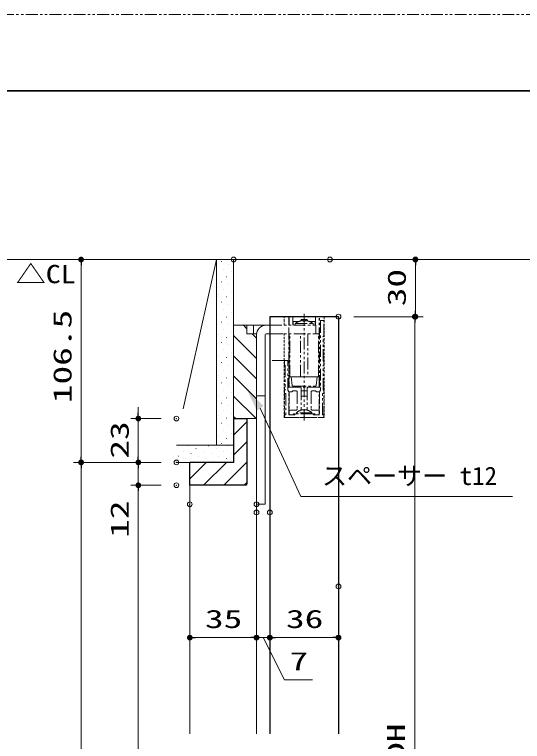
# Model space of a CAD drawing. Units: millimetres, scale not verified. Extents: x -1306 to 1306, y -607 to 607.
# Drawn here: x -912.6 to -646.2, y 212.4 to 594 of the extents above; entities that cross this region are included whole.
import ezdxf
from ezdxf.enums import TextEntityAlignment as Align

# ---------------------------------------------------------------- set-up
doc = ezdxf.new("R2010")
doc.units = ezdxf.units.MM
doc.header["$LTSCALE"] = 5
doc.header["$PDMODE"] = 32
doc.header["$PDSIZE"] = 2.5
doc.linetypes.add('USER1', pattern=[2.5, 1.25, -0.25, 0.25, -0.25, 0.25, -0.25])
doc.linetypes.add('USER2', pattern=[0.375, 0.25, -0.125])
for name, color, linetype, lineweight in [('0-1_線(黄)', 2, 'Continuous', 15), ('0-3_陰線', 4, 'USER1', 9), ('0-B_点線(水)', 4, 'USER2', 9), ('0-D_線(白)', 7, 'Continuous', 30), ('1-0_線(水)', 4, 'Continuous', 9), ('1-1_寸法線', 3, 'Continuous', 13), ('1-2_ハッチング', 6, 'Continuous', 9), ('1-3_引出線', 3, 'Continuous', 9), ('1-4_DEFPOINTS', 7, 'Continuous', 5), ('1-5_0', 3, 'Continuous', 25), ('1-6_点線(黄)', 2, 'USER2', 15), ('1-7_図面枠', 7, 'Continuous', 35)]:
    doc.layers.add(name, color=color, linetype=linetype, lineweight=lineweight)
doc.styles.add('ＭＳ ゴシック', font='')
doc.styles.get('ＭＳ ゴシック').set_extended_font_data('MS Gothic')

# ---------------------------------------------------------------- blocks, each defined once
blk = doc.blocks.new('_DOT')
at = {"layer": '1-5_0'}
blk.add_line((-2.5, 0), (-5, 0), dxfattribs=at)
for points in [[(0, 0), (-2.5, 0), (-2.48, 0.313)], [(0, 0), (-2.48, -0.313), (-2.5, 0)], [(0, 0), (-2.48, 0.313), (-2.421, 0.622)], [(0, 0), (-2.421, -0.622), (-2.48, -0.313)], [(0, 0), (-2.421, 0.622), (-2.324, 0.92)], [(0, 0), (-2.324, -0.92), (-2.421, -0.622)], [(0, 0), (-2.324, 0.92), (-2.191, 1.204)], [(0, 0), (-2.191, -1.204), (-2.324, -0.92)], [(0, 0), (-2.191, 1.204), (-2.023, 1.469)], [(0, 0), (-2.023, -1.469), (-2.191, -1.204)], [(0, 0), (-2.023, 1.469), (-1.822, 1.711)], [(0, 0), (-1.822, -1.711), (-2.023, -1.469)], [(0, 0), (-1.822, 1.711), (-1.594, 1.926)], [(0, 0), (-1.594, -1.926), (-1.822, -1.711)], [(0, 0), (-1.594, 1.926), (-1.34, 2.111)], [(0, 0), (-1.34, -2.111), (-1.594, -1.926)], [(0, 0), (-1.34, 2.111), (-1.064, 2.262)], [(0, 0), (-1.064, -2.262), (-1.34, -2.111)], [(0, 0), (-1.064, 2.262), (-0.773, 2.378)], [(0, 0), (-0.773, -2.378), (-1.064, -2.262)], [(0, 0), (-0.773, 2.378), (-0.468, 2.456)], [(0, 0), (-0.468, -2.456), (-0.773, -2.378)], [(0, 0), (-0.468, 2.456), (-0.157, 2.495)], [(0, 0), (-0.157, -2.495), (-0.468, -2.456)], [(0, 0), (-0.157, 2.495), (0.157, 2.495)], [(0, 0), (0.157, -2.495), (-0.157, -2.495)], [(0, 0), (0.157, 2.495), (0.468, 2.456)], [(0, 0), (0.468, 2.456), (0.773, 2.378)], [(0, 0), (0.773, 2.378), (1.064, 2.262)], [(0, 0), (1.064, 2.262), (1.34, 2.111)], [(0, 0), (1.34, 2.111), (1.594, 1.926)], [(0, 0), (1.594, 1.926), (1.822, 1.711)], [(0, 0), (1.822, 1.711), (2.023, 1.469)], [(0, 0), (2.023, 1.469), (2.191, 1.204)], [(0, 0), (2.191, 1.204), (2.324, 0.92)], [(0, 0), (2.324, 0.92), (2.421, 0.622)], [(0, 0), (2.421, 0.622), (2.48, 0.313)], [(0, 0), (2.48, 0.313), (2.5, 0)], [(0, 0), (0.468, -2.456), (0.157, -2.495)], [(0, 0), (0.773, -2.378), (0.468, -2.456)], [(0, 0), (1.064, -2.262), (0.773, -2.378)], [(0, 0), (1.34, -2.111), (1.064, -2.262)], [(0, 0), (1.594, -1.926), (1.34, -2.111)], [(0, 0), (1.822, -1.711), (1.594, -1.926)], [(0, 0), (2.023, -1.469), (1.822, -1.711)], [(0, 0), (2.191, -1.204), (2.023, -1.469)], [(0, 0), (2.324, -0.92), (2.191, -1.204)], [(0, 0), (2.421, -0.622), (2.324, -0.92)], [(0, 0), (2.48, -0.313), (2.421, -0.622)], [(0, 0), (2.5, 0), (2.48, -0.313)]]:
    blk.add_solid(points, dxfattribs=at)

msp = doc.modelspace()

# ---------------------------------------------------------------- linework, layer by layer
at = {"layer": '0-1_線(黄)'}
for p, q in [((-1237.663, 465.389), (-539.884, 465.389)), ((-806.677, 465.389), (-824.177, 387.056)), ((-806.677, 465.389), (-806.677, 367.889)), ((-797.677, 358.889), (-797.677, 465.389)), ((-797.677, 430.889), (-785.677, 430.889)), ((-790.677, 430.889), (-778.677, 430.889)), ((-790.677, 430.889), (-790.677, 426.389)), ((-787.177, 430.889), (-787.177, 426.389)), ((-789.505, 426.389), (-788.348, 426.389)), ((-785.652, 426.389), (-785.677, 336.889)), ((-781.177, 336.889), (-781.177, 425.889)), ((-780.677, 426.389), (-778.677, 426.389)), ((-785.677, 393.889), (-781.177, 393.889)), ((-790.677, 381.889), (-785.677, 381.889)), ((-827.677, 367.889), (-797.677, 367.889)), ((-797.677, 358.889), (-827.677, 358.889)), ((-785.677, 336.889), (-781.177, 336.889))]:
    msp.add_line(p, q, dxfattribs=at)
for radius in [5, 0.5]:
    msp.add_arc((-780.677, 425.889), radius, 90, 180, dxfattribs=at)
at = {"layer": '0-3_陰線'}
for p, q in [((387.036, 594), (-1292.964, 594)), ((-768.677, 398.389), (-768.677, 435.389)), ((-768.677, 430.889), (-768.677, 435.389)), ((-768.577, 435.389), (-768.577, 430.889)), ((-766.677, 430.889), (-766.677, 435.389)), ((-760.677, 436.889), (-760.677, 380.956)), ((-754.677, 435.389), (-754.677, 430.889)), ((-752.777, 398.389), (-752.777, 435.389)), ((-752.677, 398.389), (-752.677, 435.389)), ((-766.527, 432.889), (-763.373, 432.889)), ((-766.527, 432.889), (-766.527, 430.889)), ((-765.377, 431.739), (-755.977, 431.739)), ((-765.377, 431.739), (-765.377, 430.889)), ((-763.136, 432.975), (-763.126, 432.963)), ((-762.327, 433.889), (-762.606, 433.122)), ((-759.027, 433.889), (-762.327, 433.889)), ((-761.147, 433.359), (-761.147, 432.963)), ((-760.207, 432.963), (-760.207, 433.359)), ((-759.027, 433.889), (-758.748, 433.122)), ((-758.228, 432.963), (-758.217, 432.975)), ((-757.98, 432.889), (-754.827, 432.889)), ((-755.977, 431.739), (-755.977, 430.889)), ((-754.827, 430.889), (-754.827, 432.889)), ((-778.677, 430.889), (-754.477, 430.889)), ((-754.477, 430.889), (-754.477, 426.389)), ((-778.677, 426.389), (-754.477, 426.389)), ((-777.978, 426.374), (-769.977, 426.374)), ((-769.977, 426.389), (-769.977, 426.374)), ((-768.577, 426.389), (-768.577, 398.389)), ((-768.177, 403.889), (-768.177, 426.389)), ((-762.597, 403.889), (-762.597, 426.389)), ((-758.757, 426.389), (-758.757, 403.889)), ((-753.177, 426.389), (-754.477, 426.389)), ((-753.177, 403.889), (-753.177, 426.389)), ((-771.177, 412.389), (-778.677, 412.389)), ((-768.177, 414.389), (-768.577, 414.389)), ((-752.777, 414.389), (-753.177, 414.389)), ((-768.177, 403.889), (-762.597, 403.889)), ((-766.972, 399.339), (-767.427, 403.889)), ((-758.757, 403.889), (-762.597, 403.889)), ((-758.757, 403.889), (-753.177, 403.889)), ((-753.927, 403.889), (-754.382, 399.339)), ((-770.627, 398.389), (-770.977, 398.389)), ((-770.977, 398.389), (-770.977, 382.389)), ((-768.677, 398.389), (-769.227, 398.389)), ((-768.677, 398.389), (-762.777, 398.389)), ((-768.677, 398.389), (-752.677, 398.389)), ((-766.423, 398.889), (-766.474, 398.889)), ((-766.423, 398.889), (-765.925, 398.889)), ((-765.879, 398.889), (-765.925, 398.889)), ((-765.879, 398.889), (-755.475, 398.889)), ((-762.277, 397.889), (-762.277, 386.389)), ((-759.077, 397.889), (-759.077, 386.389)), ((-758.577, 398.389), (-752.677, 398.389)), ((-755.429, 398.889), (-755.475, 398.889)), ((-755.429, 398.889), (-754.93, 398.889)), ((-754.879, 398.889), (-754.93, 398.889)), ((-752.127, 398.389), (-752.677, 398.389)), ((-752.177, 396.889), (-752.677, 395.889)), ((-752.177, 397.889), (-752.177, 396.889)), ((-750.377, 398.389), (-750.727, 398.389)), ((-750.377, 382.389), (-750.377, 398.389)), ((-767.177, 395.889), (-768.677, 395.889)), ((-768.577, 395.889), (-768.577, 385.889)), ((-766.677, 396.389), (-767.177, 395.889)), ((-764.777, 396.389), (-766.677, 396.389)), ((-764.277, 395.889), (-764.277, 386.889)), ((-762.184, 396.389), (-762.277, 395.889)), ((-759.077, 393.739), (-762.277, 393.739)), ((-757.077, 395.889), (-757.077, 386.889)), ((-752.777, 385.889), (-752.777, 395.889)), ((-768.577, 385.889), (-768.577, 384.389)), ((-768.077, 386.389), (-764.777, 386.389)), ((-762.484, 386.283), (-762.49, 386.291)), ((-762.277, 386.389), (-762.131, 386.389)), ((-761.012, 386.283), (-761.012, 386.569)), ((-761.012, 386.389), (-760.341, 386.389)), ((-760.341, 386.569), (-760.341, 386.283)), ((-759.222, 386.389), (-759.077, 386.389)), ((-758.864, 386.291), (-758.87, 386.283)), ((-756.577, 386.389), (-753.277, 386.389)), ((-752.777, 385.889), (-752.777, 384.389)), ((-766.077, 384.389), (-766.577, 383.889)), ((-766.077, 384.389), (-765.177, 384.389)), ((-756.627, 384.887), (-764.727, 384.887)), ((-764.727, 384.389), (-764.727, 384.887)), ((-756.627, 384.389), (-756.627, 384.887))]:
    msp.add_line(p, q, dxfattribs=at)
at = {"layer": '0-3_陰線', "lineweight": 18}
for p, q in [((-750.927, 433.389), (-751.827, 433.389)), ((-769.527, 412.389), (-770.427, 412.389)), ((-770.927, 383.589), (-770.927, 382.889)), ((-770.427, 382.389), (-761.142, 382.389)), ((-761.001, 382.447), (-760.818, 382.63)), ((-760.535, 382.63), (-760.353, 382.447)), ((-760.211, 382.389), (-750.927, 382.389)), ((-750.427, 382.889), (-750.427, 383.589))]:
    msp.add_line(p, q, dxfattribs=at)
for points in [[(-752.127, 433.089), (-752.127, 396.889), (-752.627, 395.889), (-752.627, 383.889), (-755.677, 383.889), (-756.177, 384.389), (-765.177, 384.389), (-765.677, 383.889), (-768.727, 383.889), (-768.727, 395.889), (-769.227, 396.889), (-769.227, 412.089)], [(-750.427, 395.389), (-750.427, 396.589), (-750.727, 396.889), (-750.727, 409.889), (-750.427, 410.189), (-750.427, 411.789), (-750.727, 412.089), (-750.727, 425.089), (-750.427, 425.389), (-750.427, 432.889)], [(-770.927, 411.889), (-770.927, 410.189), (-770.627, 409.889), (-770.627, 396.889), (-770.927, 396.589), (-770.927, 395.389)], [(-770.627, 395.089), (-770.227, 395.089), (-770.227, 383.889), (-770.627, 383.889)], [(-750.727, 383.889), (-751.127, 383.889), (-751.127, 395.089), (-750.727, 395.089)]]:
    msp.add_lwpolyline(points, dxfattribs=at)
at = {"layer": '0-3_陰線'}
for points in [[(-769.177, 397.889), (-769.177, 396.889), (-768.677, 395.889)], [(-762.184, 396.389), (-759.17, 396.389), (-759.077, 395.889)], [(-756.577, 396.389), (-754.677, 396.389), (-754.177, 395.889), (-752.677, 395.889)], [(-756.177, 384.389), (-755.277, 384.389), (-754.777, 383.889)]]:
    msp.add_lwpolyline(points, dxfattribs=at)
for centre, radius, start, end in [((-760.677, 425.869), 7.52, 109.09124, 128.68219), ((-760.677, 425.869), 7.505, 93.59035, 109.04594), ((-760.677, 425.869), 7.505, 70.95406, 86.40965), ((-760.677, 425.869), 7.52, 51.31781, 70.90876), ((-768.677, 397.889), 0.5, 90, 180), ((-766.474, 399.389), 0.5, 185.71059, 270), ((-762.777, 397.889), 0.5, 0, 90), ((-758.577, 397.889), 0.5, 90, 180), ((-754.879, 399.389), 0.5, 270, 354.28941), ((-752.677, 397.889), 0.5, 0, 90), ((-764.777, 395.889), 0.5, 0, 90), ((-756.577, 395.889), 0.5, 90, 180), ((-768.077, 385.889), 0.5, 90, 180), ((-764.777, 386.889), 0.5, 270, 0), ((-760.677, 380.919), 5.67, 108.64637, 135.58469), ((-760.677, 380.919), 5.66, 93.39735, 108.61904), ((-760.677, 380.919), 5.66, 71.38096, 86.60265), ((-760.677, 380.919), 5.67, 44.41531, 71.35363), ((-756.577, 386.889), 0.5, 180, 270), ((-753.277, 385.889), 0.5, 0, 90), ((-768.077, 384.389), 0.5, 180, 270), ((-753.277, 384.389), 0.5, 270, 0)]:
    msp.add_arc(centre, radius, start, end, dxfattribs=at)
at = {"layer": '0-3_陰線', "lineweight": 18}
for centre, radius, start, end in [((-751.827, 433.089), 0.3, 90, 180), ((-750.927, 432.889), 0.5, 0, 90), ((-770.427, 411.889), 0.5, 90, 180), ((-769.527, 412.089), 0.3, 0, 90), ((-770.627, 395.389), 0.3, 180, 270), ((-750.727, 395.389), 0.3, 270, 0), ((-770.627, 383.589), 0.3, 90, 180), ((-770.427, 382.889), 0.5, 180, 270), ((-761.142, 382.589), 0.2, 270, 315), ((-760.677, 382.489), 0.2, 45, 135), ((-760.211, 382.589), 0.2, 225, 270), ((-750.927, 382.889), 0.5, 270, 0), ((-750.727, 383.589), 0.3, 0, 90)]:
    msp.add_arc(centre, radius, start, end, dxfattribs=at)
at = {"layer": '0-3_陰線'}
for centre, major_axis, ratio, start_param, end_param in [((-760.677, 427.718), (6.974, 0), 0.75393, 1.5033478, 1.6382449), ((-760.677, 381.747), (5.471, 0), 0.83045, 1.5094544, 1.6321382)]:
    msp.add_ellipse(centre, major_axis=major_axis, ratio=ratio, start_param=start_param, end_param=end_param, dxfattribs=at)
at = {"layer": '0-B_点線(水)'}
for p, q in [((-771.177, 430.889), (-771.177, 435.389)), ((-771.177, 382.389), (-771.177, 426.374))]:
    msp.add_line(p, q, dxfattribs=at)
msp.add_lwpolyline([(-750.177, 435.389), (-750.177, 382.389), (-771.177, 382.389)], dxfattribs=at)
at = {"layer": '0-D_線(白)', "lineweight": 25}
msp.add_line((-778.677, 435.389), (-778.677, 216.389), dxfattribs=at)
at = {"layer": '0-D_線(白)'}
for p, q in [((-742.677, 435.389), (-778.677, 435.389)), ((-742.677, 435.389), (-742.677, 216.389)), ((-797.677, 381.889), (-790.677, 381.889)), ((-790.677, 381.889), (-790.677, 347.389)), ((-820.677, 346.889), (-820.677, 358.889)), ((-791.177, 346.889), (-790.677, 347.389)), ((-791.177, 346.889), (-820.677, 346.889))]:
    msp.add_line(p, q, dxfattribs=at)
msp.add_lwpolyline([(-797.677, 381.889), (-797.677, 358.889), (-820.677, 358.889)], dxfattribs=at)
at = {"layer": '1-0_線(水)'}
for p, q in [((-778.677, 412.389), (-778.677, 426.389)), ((-781.162, 398.889), (-781.177, 398.889)), ((-785.677, 381.889), (-785.677, 216.389)), ((-820.677, 346.889), (-820.677, 216.389))]:
    msp.add_line(p, q, dxfattribs=at)
at = {"layer": '1-1_寸法線'}
for p, q in [((-805.677, 465.389), (-881.677, 465.389)), ((-877.677, 462.389), (-877.677, 361.889)), ((-739.177, 465.389), (-698.302, 465.389)), ((-702.302, 438.389), (-702.302, 462.389)), ((-734.677, 435.389), (-698.302, 435.389)), ((-734.677, 435.389), (-698.677, 435.389)), ((-702.677, 432.389), (-702.677, -7.611)), ((-847.677, 384.889), (-847.677, 387.889)), ((-835.677, 381.889), (-851.677, 381.889)), ((-847.677, 381.889), (-847.677, 358.889)), ((-847.677, 361.889), (-847.677, 364.889)), ((-835.677, 358.889), (-881.677, 358.889)), ((-835.677, 358.889), (-881.677, 358.889)), ((-835.677, 358.889), (-851.677, 358.889)), ((-835.677, 358.889), (-851.677, 358.889)), ((-847.677, 358.889), (-847.677, 346.889)), ((-877.677, 355.889), (-877.677, -11.611)), ((-847.677, 355.889), (-847.677, 352.889)), ((-835.677, 346.889), (-851.677, 346.889)), ((-835.677, 346.889), (-851.677, 346.889)), ((-847.677, 343.889), (-847.677, 318.127)), ((-847.677, 343.889), (-847.677, -11.611)), ((-820.677, 328.889), (-820.677, 262.889)), ((-785.677, 328.889), (-785.677, 262.889)), ((-785.677, 324.616), (-785.677, 262.889)), ((-778.677, 324.616), (-778.677, 262.889)), ((-778.677, 324.616), (-778.677, 262.889)), ((-742.677, 285.774), (-742.677, 262.889)), ((-788.677, 266.889), (-817.677, 266.889)), ((-788.677, 266.889), (-791.677, 266.889)), ((-778.677, 266.889), (-785.677, 266.889)), ((-778.677, 266.889), (-785.677, 266.889)), ((-775.677, 266.889), (-772.677, 266.889)), ((-775.677, 266.889), (-745.677, 266.889))]:
    msp.add_line(p, q, dxfattribs=at)
msp.add_lwpolyline([(-782.177, 266.889), (-770.968, 244.727), (-756.301, 244.727)], dxfattribs=at)
at = {"layer": '1-2_ハッチング'}
for p, q in [((-804.174, 464.305), (-804.124, 464.305)), ((-800.196, 462.979), (-800.146, 462.979)), ((-802.848, 460.327), (-802.798, 460.327)), ((-798.87, 459.001), (-798.82, 459.001)), ((-805.5, 457.675), (-805.45, 457.675)), ((-801.522, 456.35), (-801.472, 456.35)), ((-804.174, 453.698), (-804.124, 453.698)), ((-800.196, 452.372), (-800.146, 452.372)), ((-805.5, 447.069), (-805.45, 447.069)), ((-802.848, 449.721), (-802.798, 449.721)), ((-798.87, 448.395), (-798.82, 448.395)), ((-804.174, 443.091), (-804.124, 443.091)), ((-801.522, 445.743), (-801.472, 445.743)), ((-802.848, 439.114), (-802.798, 439.114)), ((-800.196, 441.766), (-800.146, 441.766)), ((-805.5, 436.462), (-805.45, 436.462)), ((-801.522, 435.136), (-801.472, 435.136)), ((-798.87, 437.788), (-798.82, 437.788)), ((-804.174, 432.485), (-804.124, 432.485)), ((-802.848, 428.507), (-802.798, 428.507)), ((-800.196, 431.159), (-800.146, 431.159)), ((-790.677, 429.066), (-792.5, 430.889)), ((-805.5, 425.856), (-805.45, 425.856)), ((-801.522, 424.53), (-801.472, 424.53)), ((-798.87, 427.181), (-798.82, 427.181)), ((-785.655, 413.438), (-797.677, 425.459)), ((-785.652, 424.041), (-788, 426.389)), ((-804.174, 421.878), (-804.124, 421.878)), ((-800.196, 420.552), (-800.146, 420.552)), ((-802.848, 417.901), (-802.798, 417.901)), ((-798.87, 416.575), (-798.82, 416.575)), ((-805.5, 415.249), (-805.45, 415.249)), ((-801.522, 413.923), (-801.472, 413.923)), ((-785.658, 402.834), (-797.677, 414.853)), ((-804.174, 411.272), (-804.124, 411.272)), ((-800.196, 409.946), (-800.146, 409.946)), ((-805.5, 404.642), (-805.45, 404.642)), ((-802.848, 407.294), (-802.798, 407.294)), ((-798.87, 405.968), (-798.82, 405.968)), ((-801.522, 403.317), (-801.472, 403.317)), ((-785.661, 392.231), (-797.677, 404.246)), ((-804.174, 400.665), (-804.124, 400.665)), ((-800.196, 399.339), (-800.146, 399.339)), ((-805.5, 394.036), (-805.45, 394.036)), ((-802.848, 396.687), (-802.798, 396.687)), ((-798.87, 395.362), (-798.82, 395.362)), ((-785.926, 381.889), (-797.677, 393.639)), ((-804.174, 390.058), (-804.124, 390.058)), ((-801.522, 392.71), (-801.472, 392.71)), ((-802.848, 386.081), (-802.798, 386.081)), ((-800.196, 388.733), (-800.146, 388.733)), ((-805.5, 383.429), (-805.45, 383.429)), ((-801.522, 382.103), (-801.472, 382.103)), ((-798.87, 384.755), (-798.82, 384.755)), ((-796.533, 381.889), (-797.677, 383.033)), ((-804.174, 379.452), (-804.124, 379.452)), ((-800.196, 378.126), (-800.146, 378.126)), ((-797.677, 373.219), (-790.677, 380.219)), ((-802.848, 375.474), (-802.798, 375.474)), ((-798.87, 374.148), (-798.82, 374.148)), ((-805.5, 372.823), (-805.45, 372.823)), ((-801.522, 371.497), (-801.472, 371.497)), ((-821.41, 367.519), (-821.36, 367.519)), ((-810.803, 367.519), (-810.753, 367.519)), ((-804.174, 368.845), (-804.124, 368.845)), ((-800.196, 367.519), (-800.146, 367.519)), ((-797.677, 362.612), (-790.677, 369.612)), ((-824.061, 364.868), (-824.011, 364.868)), ((-820.084, 363.542), (-820.034, 363.542)), ((-817.432, 366.194), (-817.382, 366.194)), ((-813.455, 364.868), (-813.405, 364.868)), ((-809.477, 363.542), (-809.427, 363.542)), ((-806.825, 366.194), (-806.775, 366.194)), ((-802.848, 364.868), (-802.798, 364.868)), ((-798.87, 363.542), (-798.82, 363.542)), ((-826.713, 362.216), (-826.663, 362.216)), ((-822.735, 360.89), (-822.685, 360.89)), ((-820.677, 350.219), (-812.007, 358.889)), ((-818.758, 359.564), (-818.708, 359.564)), ((-816.106, 362.216), (-816.056, 362.216)), ((-813.4, 346.889), (-801.4, 358.889)), ((-812.129, 360.89), (-812.079, 360.89)), ((-808.151, 359.564), (-808.101, 359.564)), ((-805.5, 362.216), (-805.45, 362.216)), ((-802.794, 346.889), (-790.677, 359.006)), ((-801.522, 360.89), (-801.472, 360.89)), ((-792.187, 346.889), (-790.677, 348.399))]:
    msp.add_line(p, q, dxfattribs=at)
at = {"layer": '1-3_引出線'}
msp.add_lwpolyline([(-651.408, 340.985), (-762.491, 340.985), (-783.744, 387.292)], dxfattribs=at)
msp.add_solid([(-790.743, 397.039), (-782.051, 388.507), (-785.436, 386.076)], dxfattribs=at)
at = {"layer": '1-4_DEFPOINTS'}
for p in [(-797.677, 465.389), (-747.177, 465.389), (-702.302, 465.389), (-742.677, 435.389), (-827.677, 381.889), (-877.677, 358.889), (-847.677, 358.889), (-827.677, 358.889), (-847.677, 346.889), (-827.677, 346.889), (-820.677, 336.889), (-785.677, 336.889), (-785.677, 332.616), (-778.677, 332.616), (-742.677, 293.774), (-785.677, 266.889), (-778.677, 266.889), (-742.677, 266.889)]:
    msp.add_point(p, dxfattribs=at)
at = {"layer": '1-6_点線(黄)'}
for p, q in [((-785.677, 430.889), (-790.677, 430.889)), ((-789.505, 426.389), (-790.677, 426.389)), ((-788.348, 426.389), (-787.177, 426.389)), ((-785.652, 426.389), (-787.177, 426.389)), ((-777.978, 426.389), (-777.978, 426.374))]:
    msp.add_line(p, q, dxfattribs=at)
at = {"layer": '1-7_図面枠'}
msp.add_lwpolyline([(-1252.964, -554), (347.036, -554), (347.036, 554), (-1252.964, 554)], close=True, dxfattribs=at)

# ---------------------------------------------------------------- block references
at = {"layer": '1-1_寸法線', "xscale": 0.6, "yscale": 0.6}
for p, rotation in [((-877.677, 465.389), 90), ((-702.302, 465.389), 90), ((-702.677, 435.389), 90), ((-702.302, 435.389), 270), ((-847.677, 381.889), 270), ((-877.677, 358.889), 270), ((-877.677, 358.889), 90), ((-847.677, 358.889), 270), ((-847.677, 358.889), 90), ((-847.677, 346.889), 90), ((-847.677, 346.889), 90), ((-820.677, 266.889), 180), ((-778.677, 266.889), 180), ((-778.677, 266.889), 180)]:
    msp.add_blockref('_DOT', p, dxfattribs=dict(at, rotation=rotation))
for p in [(-785.677, 266.889), (-785.677, 266.889), (-742.677, 266.889)]:
    msp.add_blockref('_DOT', p, dxfattribs=at)

# ---------------------------------------------------------------- texts
at = {"layer": '0-1_線(黄)', "style": 'ＭＳ ゴシック', "width": 1.2}
msp.add_text('△CL', height=9.604, dxfattribs=at).set_placement((-911.936, 450.067), align=Align.BOTTOM_LEFT)
at = {"layer": '1-1_寸法線', "style": 'ＭＳ ゴシック', "width": 1.5}
for s, p in [('30', (-704.451, 440.865)), ('106.5', (-879.826, 389.996)), ('23', (-849.826, 360.865)), ('12', (-849.826, 319.27)), ('DH', (-704.826, 202.151))]:
    msp.add_text(s, height=9.604, rotation=90, dxfattribs=at).set_placement(p, align=Align.BOTTOM_LEFT)
for s, p in [('35', (-812.701, 269.038)), ('36', (-770.201, 269.038)), ('7', (-768.397, 246.876))]:
    msp.add_text(s, height=9.604, dxfattribs=at).set_placement(p, align=Align.BOTTOM_LEFT)
at = {"layer": '1-3_引出線', "style": 'ＭＳ ゴシック'}
msp.add_text('スペーサー t12', height=9.621, dxfattribs=at).set_placement((-751.305, 344.133), align=Align.BOTTOM_LEFT)

doc.saveas('drawing.dxf')
